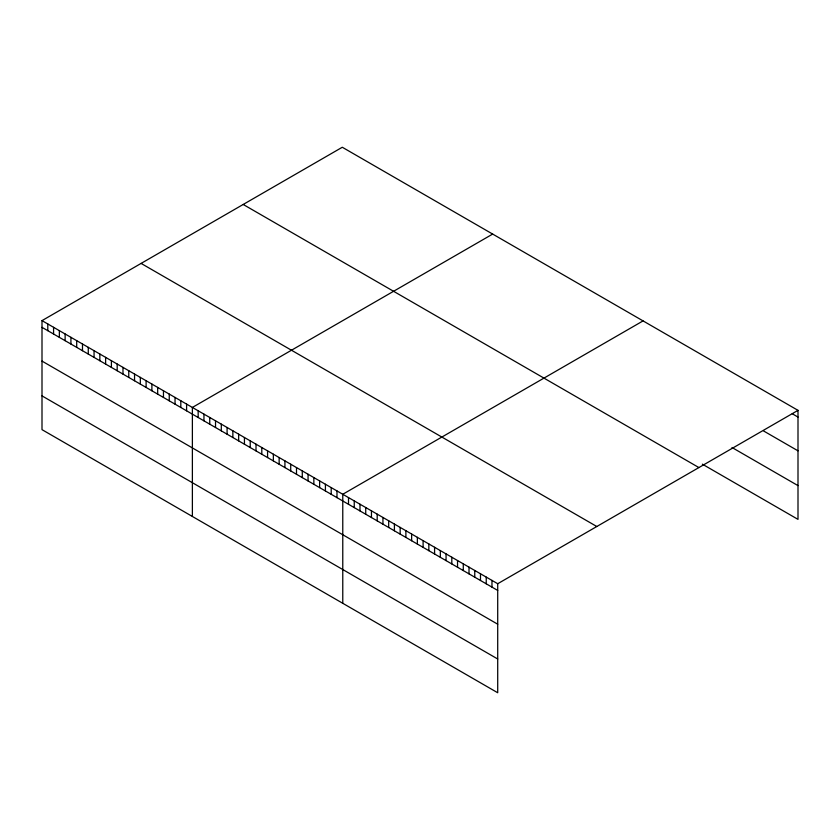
<?xml version="1.0" encoding="UTF-8"?>
<svg xmlns="http://www.w3.org/2000/svg" width="840" height="840" viewBox="0 0 840 840"><rect width="100%" height="100%" fill="white"/><g stroke="black" fill="none" stroke-linecap="round" stroke-linejoin="round"><path stroke-width="1.26" d="M42 320.628L497.711 583.726L497.711 692.748L42 429.649L42 320.628L342.29 147.252L798 410.351L798 519.372L702.356 464.163M492.671 234.077L192.381 407.442L192.381 516.474M643.062 320.901L342.772 494.267L342.772 603.299M497.711 583.726L798 410.351M792.256 413.753L798 417.07M763.571 430.952L798 450.828M732.008 447.51L798 485.615M243.191 204.466L698.901 467.565M141.099 263.413L596.809 526.512M42 327.338L497.711 590.436M42 361.095L497.711 624.204M42 395.881L497.711 658.99M491.967 580.409L491.967 587.129M486.234 577.101L486.234 583.811M480.491 573.783L480.491 580.503M474.757 570.476L474.757 577.185M469.014 567.158L469.014 573.877M463.281 563.85L463.281 570.559M457.538 560.532L457.538 567.252M451.805 557.214L451.805 563.934M446.061 553.907L446.061 560.616M440.328 550.589L440.328 557.308M434.584 547.281L434.584 553.99M428.841 543.963L428.841 550.683M423.108 540.655L423.108 547.365M417.365 537.337L417.365 544.058M411.632 534.03L411.632 540.74M405.888 530.712L405.888 537.432M400.155 527.405L400.155 534.114M394.411 524.087L394.411 530.807M388.679 520.779L388.679 527.489M382.935 517.461L382.935 524.181M377.202 514.154L377.202 520.863M371.459 510.836L371.459 517.556M365.726 507.518L365.726 514.238M359.982 504.21L359.982 510.919M354.249 500.892L354.249 507.612M348.506 497.584L348.506 504.294M336.987 490.928L336.987 497.648M331.202 487.589L331.202 494.308M325.416 484.25L325.416 490.969M319.631 480.911L319.631 487.631M313.845 477.572L313.845 484.292M308.06 474.233L308.06 480.953M302.284 470.894L302.284 477.614M296.499 467.555L296.499 474.275M290.714 464.216L290.714 470.935M284.928 460.877L284.928 467.586M279.143 457.538L279.143 464.247M273.357 454.199L273.357 460.908M267.572 450.86L267.572 457.569M261.797 447.52L261.797 454.23M256.011 444.181L256.011 450.891M250.226 440.843L250.226 447.552M244.44 437.504L244.44 444.213M238.655 434.165L238.655 440.874M232.869 430.826L232.869 437.535M227.084 427.487L227.084 434.196M221.309 424.147L221.309 430.857M215.523 420.808L215.523 427.518M209.738 417.469L209.738 424.179M203.952 414.12L203.952 420.84M198.166 410.781L198.166 417.501M186.596 404.103L186.596 410.823M180.821 400.764L180.821 407.484M175.035 397.425L175.035 404.145M169.25 394.086L169.25 400.806M163.464 390.747L163.464 397.467M157.678 387.408L157.678 394.128M151.893 384.069L151.893 390.789M146.108 380.73L146.108 387.45M140.333 377.391L140.333 384.111M134.547 374.052L134.547 380.772M128.762 370.713L128.762 377.433M122.976 367.374L122.976 374.094M117.191 364.035L117.191 370.745M111.405 360.696L111.405 367.406M105.62 357.357L105.62 364.067M99.845 354.018L99.845 360.728M94.059 350.679L94.059 357.389M88.273 347.34L88.273 354.05M82.488 344.001L82.488 350.711M76.703 340.662L76.703 347.372M70.917 337.323L70.917 344.032M65.132 333.984L65.132 340.694M59.357 330.645L59.357 337.355M53.571 327.306L53.571 334.016M47.785 323.967L47.785 330.677"/></g></svg>
